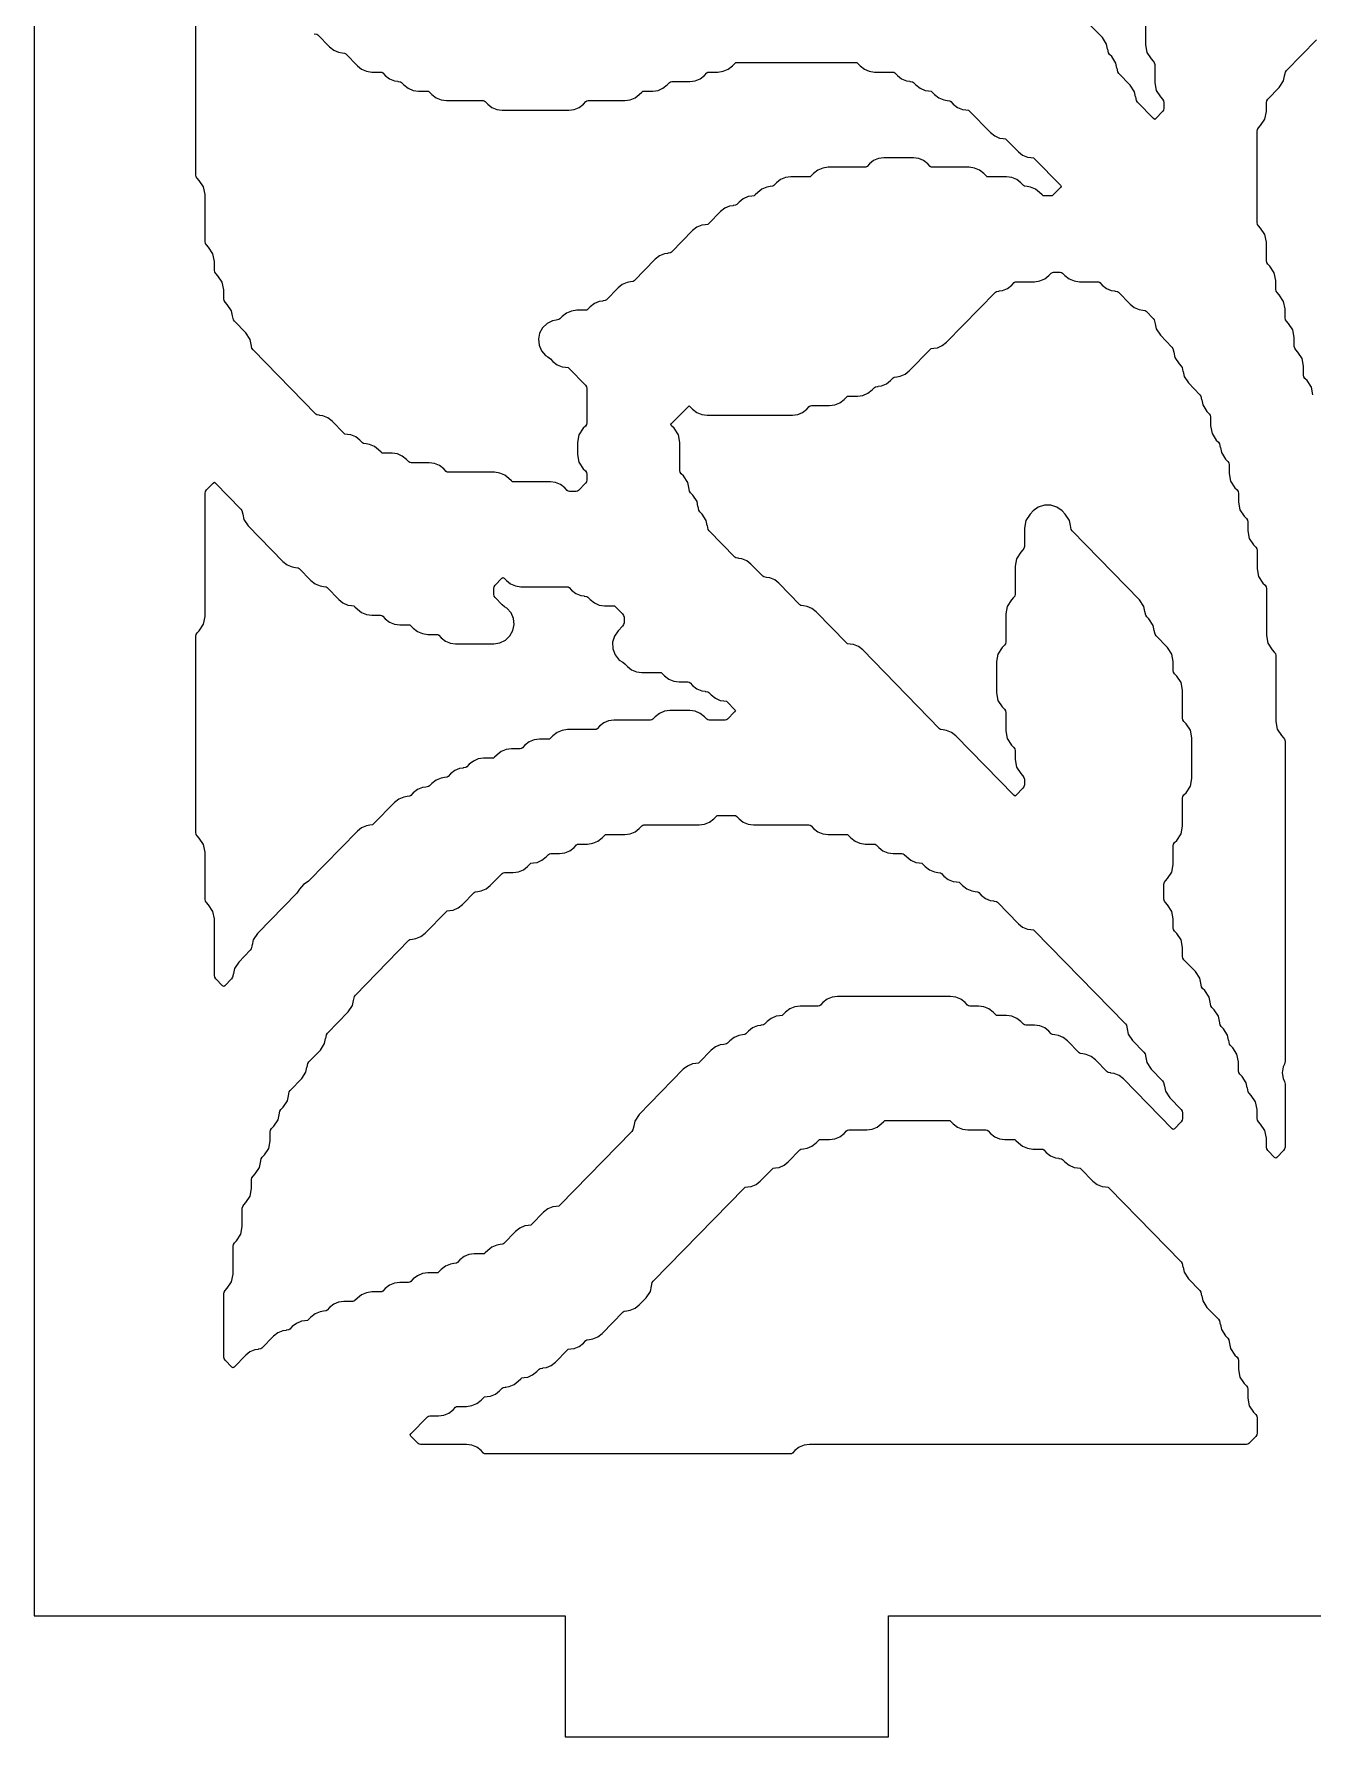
# Model space of a CAD drawing. Header units: millimetres. Extents: x 10 to 410, y 18 to 283.
# Drawn here: x 10 to 41.63, y 157 to 199.13 of the extents above; entities that cross this region are included whole.
import ezdxf

# ---------------------------------------------------------------- set-up
doc = ezdxf.new("R2010")
doc.units = ezdxf.units.MM
doc.layers.add('CUT', color=1, linetype='Continuous')

msp = doc.modelspace()

# ---------------------------------------------------------------- linework, layer by layer
at = {"layer": 'CUT'}
for points in [[(52.134, 157), (60.134, 157), (60.134, 160), (73.2679, 160), (73.2679, 280), (60.134, 280), (60.134, 283), (52.134, 283), (52.134, 280), (31.134, 280), (31.134, 283), (23.134, 283), (23.134, 280), (10, 280), (10, 160), (23.134, 160), (23.134, 157), (31.134, 157), (31.134, 160), (52.134, 160)], [(26.1771, 189.9083), (26.205, 189.9289), (26.2329, 189.9083), (26.2882, 189.8517), (26.3925, 189.77), (26.5146, 189.7186), (26.6459, 189.7011), (28.7578, 189.7011), (28.8891, 189.7186), (29.0112, 189.77), (29.1155, 189.8517), (29.1754, 189.913), (29.2005, 189.9326), (29.232, 189.9368), (29.679, 189.9368), (29.8103, 189.9544), (29.9324, 190.0058), (30.0367, 190.0875), (30.0966, 190.1488), (30.1216, 190.1684), (30.1531, 190.1726), (30.3698, 190.1726), (30.5011, 190.1902), (30.6232, 190.2416), (30.7275, 190.3233), (30.7874, 190.3846), (30.8124, 190.4042), (30.8769, 190.4128), (30.8767, 190.4146), (30.9617, 190.426), (31.0838, 190.4774), (31.1881, 190.5591), (31.248, 190.6204), (31.273, 190.64), (31.3375, 190.6486), (31.3372, 190.6504), (31.4223, 190.6618), (31.5443, 190.7132), (31.6486, 190.7949), (32.1691, 191.3278), (32.1941, 191.3474), (32.2586, 191.356), (32.2584, 191.3578), (32.3434, 191.3691), (32.4655, 191.4205), (32.5698, 191.5022), (33.7811, 192.7425), (33.8061, 192.7621), (33.8706, 192.7707), (33.8703, 192.7725), (33.9554, 192.7839), (34.0775, 192.8353), (34.1818, 192.917), (34.2417, 192.9783), (34.2667, 192.9979), (34.2982, 193.0021), (34.7452, 193.0021), (34.8765, 193.0197), (34.9986, 193.0711), (35.1029, 193.1528), (35.1628, 193.2141), (35.1878, 193.2337), (35.2193, 193.2379), (35.3831, 193.2379), (35.4146, 193.2337), (35.4396, 193.2141), (35.4995, 193.1528), (35.6038, 193.0711), (35.7259, 193.0197), (35.8572, 193.0021), (36.3042, 193.0021), (36.3357, 192.9979), (36.3607, 192.9783), (36.4206, 192.917), (36.5249, 192.8353), (36.647, 192.7839), (36.732, 192.7725), (36.7318, 192.7707), (36.7963, 192.7621), (36.8213, 192.7425), (37.1115, 192.4454), (37.2158, 192.3637), (37.3379, 192.3123), (37.4229, 192.3009), (37.4226, 192.2991), (37.4871, 192.2905), (37.5121, 192.2709), (37.6853, 192.0936), (37.7104, 192.0554), (37.7285, 191.9629), (37.7316, 191.9635), (37.7561, 191.8382), (37.8615, 191.6775), (38.1458, 191.3863), (38.1709, 191.348), (38.189, 191.2555), (38.1921, 191.2561), (38.2167, 191.1308), (38.322, 190.9701), (38.3761, 190.9147), (38.4012, 190.8764), (38.4193, 190.7839), (38.4224, 190.7845), (38.4469, 190.6593), (38.5523, 190.4985), (38.8367, 190.2073), (38.8618, 190.169), (38.8799, 190.0765), (38.883, 190.0771), (38.9075, 189.9519), (39.0129, 189.7911), (39.067, 189.7358), (39.0921, 189.6975), (39.1009, 189.6526), (39.1009, 189.4331), (39.1378, 189.2445), (39.2432, 189.0838), (39.2973, 189.0284), (39.3223, 188.9901), (39.3405, 188.8976), (39.3436, 188.8982), (39.3681, 188.7729), (39.4734, 188.6122), (39.5275, 188.5568), (39.5526, 188.5185), (39.5614, 188.4736), (39.5614, 188.2542), (39.5984, 188.0656), (39.7037, 187.9048), (39.7578, 187.8494), (39.7829, 187.8112), (39.7917, 187.7662), (39.7917, 187.5468), (39.8286, 187.3582), (39.934, 187.1975), (39.9881, 187.1421), (40.0132, 187.1038), (40.022, 187.0589), (40.022, 186.8394), (40.0589, 186.6508), (40.1643, 186.4901), (40.2184, 186.4347), (40.2435, 186.3964), (40.2523, 186.3515), (40.2523, 185.8963), (40.2892, 185.7077), (40.3946, 185.5469), (40.4487, 185.4915), (40.4738, 185.4533), (40.4826, 185.4083), (40.4826, 184.2458), (40.5195, 184.0572), (40.6249, 183.8964), (40.679, 183.841), (40.704, 183.8027), (40.7128, 183.7578), (40.7128, 182.1237), (40.7498, 181.935), (40.8551, 181.7743), (40.9092, 181.7189), (40.9343, 181.6806), (40.9431, 181.6357), (40.9431, 173.7159), (40.9295, 173.6464), (40.8962, 173.5746), (40.8753, 173.4316), (40.8962, 173.2886), (40.9295, 173.2168), (40.9431, 173.1473), (40.9431, 171.5938), (40.9343, 171.5488), (40.9092, 171.5106), (40.7408, 171.3381), (40.7128, 171.3174), (40.6849, 171.3381), (40.5164, 171.5106), (40.4914, 171.5488), (40.4826, 171.5938), (40.4826, 171.8132), (40.4456, 172.0018), (40.3403, 172.1625), (40.2862, 172.2179), (40.2611, 172.2562), (40.2523, 172.3011), (40.2523, 172.5206), (40.2153, 172.7092), (40.11, 172.8699), (40.0559, 172.9253), (40.0308, 172.9636), (40.0127, 173.0561), (40.0096, 173.0555), (39.9851, 173.1807), (39.8797, 173.3415), (39.8256, 173.3969), (39.8005, 173.4352), (39.7917, 173.4801), (39.7917, 173.6995), (39.7548, 173.8881), (39.6494, 174.0489), (39.5953, 174.1042), (39.5702, 174.1425), (39.5521, 174.235), (39.549, 174.2344), (39.5245, 174.3597), (39.4191, 174.5204), (39.365, 174.5758), (39.3399, 174.6141), (39.3218, 174.7066), (39.3187, 174.706), (39.2942, 174.8313), (39.1888, 174.992), (39.1347, 175.0474), (39.1097, 175.0857), (39.0915, 175.1782), (39.0885, 175.1776), (39.0639, 175.3028), (38.9586, 175.4636), (38.9045, 175.519), (38.8794, 175.5573), (38.8613, 175.6498), (38.8582, 175.6492), (38.8336, 175.7744), (38.7283, 175.9352), (38.4439, 176.2264), (38.4188, 176.2646), (38.41, 176.3096), (38.41, 176.529), (38.3731, 176.7176), (38.2677, 176.8783), (38.2136, 176.9337), (38.1885, 176.972), (38.1797, 177.0169), (38.1797, 177.2363), (38.1428, 177.425), (38.0374, 177.5857), (37.9833, 177.6411), (37.9582, 177.6794), (37.9494, 177.7243), (37.9494, 178.0989), (37.9582, 178.1438), (37.9833, 178.1821), (38.0374, 178.2375), (38.1428, 178.3982), (38.1797, 178.5868), (38.1797, 179.042), (38.1885, 179.0869), (38.2136, 179.1252), (38.2677, 179.1806), (38.3731, 179.3414), (38.41, 179.53), (38.41, 180.221), (38.4188, 180.2659), (38.4439, 180.3042), (38.498, 180.3596), (38.6034, 180.5203), (38.6403, 180.7089), (38.6403, 181.7163), (38.6034, 181.905), (38.498, 182.0657), (38.4439, 182.1211), (38.4188, 182.1594), (38.41, 182.2043), (38.41, 182.8953), (38.3731, 183.0839), (38.2677, 183.2446), (38.2136, 183.3), (38.1885, 183.3383), (38.1797, 183.3832), (38.1797, 183.6027), (38.1428, 183.7913), (38.0374, 183.952), (37.753, 184.2432), (37.728, 184.2815), (37.7098, 184.374), (37.7068, 184.3734), (37.6822, 184.4986), (37.5769, 184.6594), (37.5228, 184.7148), (37.4977, 184.7531), (37.4796, 184.8456), (37.4765, 184.845), (37.4519, 184.9702), (37.3466, 185.131), (35.6805, 186.8369), (35.6554, 186.8752), (35.6373, 186.9677), (35.6342, 186.9671), (35.6097, 187.0923), (35.5043, 187.2531), (35.4286, 187.3306), (35.3011, 187.4251), (35.1503, 187.4749), (34.9915, 187.4749), (34.8408, 187.4251), (34.7132, 187.3306), (34.6375, 187.2531), (34.5321, 187.0923), (34.4952, 186.9037), (34.4952, 186.4485), (34.4864, 186.4036), (34.4613, 186.3653), (34.4072, 186.3099), (34.3019, 186.1492), (34.2649, 185.9606), (34.2649, 185.2696), (34.2561, 185.2246), (34.231, 185.1864), (34.1769, 185.131), (34.0716, 184.9702), (34.0346, 184.7816), (34.0346, 184.0906), (34.0258, 184.0457), (34.0007, 184.0074), (33.9466, 183.952), (33.8413, 183.7913), (33.8043, 183.6027), (33.8043, 182.831), (33.8413, 182.6424), (33.9466, 182.4817), (34.0007, 182.4263), (34.0258, 182.388), (34.0346, 182.3431), (34.0346, 181.8879), (34.0716, 181.6993), (34.1769, 181.5385), (34.231, 181.4831), (34.2561, 181.4448), (34.2649, 181.3999), (34.2649, 181.1805), (34.3019, 180.9919), (34.4072, 180.8311), (34.4613, 180.7758), (34.4864, 180.7375), (34.4952, 180.6926), (34.4952, 180.5538), (34.4864, 180.5088), (34.4613, 180.4706), (34.2928, 180.2981), (34.2649, 180.2774), (34.237, 180.2981), (32.8001, 181.7694), (32.6958, 181.851), (32.5737, 181.9024), (32.4887, 181.9138), (32.4889, 181.9156), (32.4244, 181.9242), (32.3994, 181.9438), (30.4972, 183.8915), (30.3929, 183.9731), (30.2708, 184.0246), (30.1858, 184.0359), (30.1861, 184.0377), (30.1216, 184.0463), (30.0966, 184.0659), (29.3458, 184.8346), (29.2415, 184.9163), (29.1194, 184.9677), (29.0344, 184.9791), (29.0346, 184.9809), (28.9702, 184.9895), (28.9452, 185.0091), (28.4247, 185.542), (28.3204, 185.6237), (28.1983, 185.6751), (28.1133, 185.6864), (28.1135, 185.6882), (28.049, 185.6968), (28.024, 185.7164), (27.7338, 186.0136), (27.6295, 186.0952), (27.5074, 186.1467), (27.4224, 186.158), (27.4227, 186.1598), (27.3582, 186.1684), (27.3332, 186.188), (26.6995, 186.8369), (26.6744, 186.8752), (26.6563, 186.9677), (26.6532, 186.9671), (26.6286, 187.0923), (26.5233, 187.2531), (26.4692, 187.3085), (26.4441, 187.3467), (26.426, 187.4393), (26.4229, 187.4386), (26.3984, 187.5639), (26.293, 187.7246), (26.2389, 187.78), (26.2138, 187.8183), (26.1957, 187.9108), (26.1926, 187.9102), (26.1681, 188.0355), (26.0627, 188.1962), (26.0086, 188.2516), (25.9835, 188.2899), (25.9747, 188.3348), (25.9747, 189.0258), (25.9378, 189.2144), (25.8324, 189.3752), (25.7715, 189.4375), (25.7518, 189.4653), (25.7715, 189.493)], [(14.0339, 184.3126), (14.088, 184.368), (14.1933, 184.5287), (14.2303, 184.7173), (14.2303, 187.7662), (14.2391, 187.8112), (14.2642, 187.8494), (14.4327, 188.0219), (14.4606, 188.0426), (14.4885, 188.0219), (15.1175, 187.3779), (15.1426, 187.3396), (15.1607, 187.2471), (15.1638, 187.2477), (15.1884, 187.1224), (15.2937, 186.9617), (16.1557, 186.0791), (16.26, 185.9974), (16.3821, 185.946), (16.4671, 185.9346), (16.4669, 185.9328), (16.5313, 185.9242), (16.5564, 185.9046), (16.8466, 185.6075), (16.9509, 185.5258), (17.0729, 185.4744), (17.158, 185.463), (17.1577, 185.4612), (17.2222, 185.4526), (17.2472, 185.433), (17.5374, 185.1359), (17.6417, 185.0542), (17.7638, 185.0028), (17.8488, 184.9915), (17.8486, 184.9897), (17.913, 184.9811), (17.9381, 184.9615), (17.998, 184.9001), (18.1023, 184.8184), (18.2244, 184.767), (18.3557, 184.7495), (18.5724, 184.7495), (18.6039, 184.7453), (18.6289, 184.7257), (18.6888, 184.6643), (18.7931, 184.5827), (18.9152, 184.5312), (19.0465, 184.5137), (19.2632, 184.5137), (19.2947, 184.5095), (19.3198, 184.4899), (19.3797, 184.4285), (19.484, 184.3469), (19.6061, 184.2954), (19.7374, 184.2779), (19.9541, 184.2779), (19.9856, 184.2737), (20.0106, 184.2541), (20.0705, 184.1928), (20.1748, 184.1111), (20.2969, 184.0597), (20.4282, 184.0421), (21.3747, 184.0421), (21.5248, 184.0651), (21.661, 184.1322), (21.7708, 184.2369), (21.8441, 184.3699), (21.8742, 184.5187), (21.8582, 184.6696), (21.7977, 184.8088), (21.6981, 184.9234), (21.6392, 184.9597), (21.5761, 185.0091), (21.4029, 185.1864), (21.3779, 185.2246), (21.3691, 185.2696), (21.3691, 185.4083), (21.3779, 185.4533), (21.4029, 185.4915), (21.5714, 185.6641), (21.5993, 185.6847), (21.6273, 185.6641), (21.6825, 185.6075), (21.7868, 185.5258), (21.9089, 185.4744), (22.0402, 185.4568), (23.1781, 185.4568), (23.2096, 185.4526), (23.2346, 185.433), (23.2945, 185.3717), (23.3988, 185.29), (23.5209, 185.2386), (23.6059, 185.2272), (23.6057, 185.2255), (23.6701, 185.2168), (23.6951, 185.1973), (23.755, 185.1359), (23.8593, 185.0542), (23.9814, 185.0028), (24.1127, 184.9853), (24.3295, 184.9853), (24.361, 184.9811), (24.386, 184.9615), (24.5591, 184.7842), (24.5842, 184.7459), (24.593, 184.701), (24.593, 184.5622), (24.5842, 184.5173), (24.5591, 184.479), (24.45, 184.3672), (24.3573, 184.235), (24.3116, 184.0802), (24.3176, 183.9189), (24.3747, 183.7679), (24.4769, 183.6429), (24.5603, 183.5906), (24.6163, 183.5467), (24.6762, 183.4854), (24.7805, 183.4037), (24.9026, 183.3523), (25.0339, 183.3347), (25.4809, 183.3347), (25.5124, 183.3305), (25.5374, 183.3109), (25.5973, 183.2496), (25.7016, 183.1679), (25.8237, 183.1165), (25.955, 183.0989), (26.1717, 183.0989), (26.2032, 183.0947), (26.2282, 183.0751), (26.2882, 183.0138), (26.3925, 182.9321), (26.5146, 182.8807), (26.5996, 182.8693), (26.5993, 182.8676), (26.6638, 182.8589), (26.6888, 182.8394), (26.7487, 182.778), (26.853, 182.6963), (26.9751, 182.6449), (27.0601, 182.6336), (27.0599, 182.6318), (27.1244, 182.6232), (27.1494, 182.6036), (27.3293, 182.4193), (27.3491, 182.3916), (27.3293, 182.3639), (27.1494, 182.1796), (27.1244, 182.16), (27.0929, 182.1558), (26.6988, 182.1558), (26.6673, 182.16), (26.6423, 182.1796), (26.5824, 182.2409), (26.4781, 182.3226), (26.356, 182.374), (26.2247, 182.3916), (25.7247, 182.3916), (25.5934, 182.374), (25.4713, 182.3226), (25.367, 182.2409), (25.3071, 182.1796), (25.2821, 182.16), (25.2506, 182.1558), (24.343, 182.1558), (24.2117, 182.1382), (24.0896, 182.0868), (23.9853, 182.0051), (23.9254, 181.9438), (23.9004, 181.9242), (23.8689, 181.92), (23.1916, 181.92), (23.0603, 181.9024), (22.9382, 181.851), (22.8339, 181.7694), (22.774, 181.708), (22.749, 181.6884), (22.7175, 181.6842), (22.5008, 181.6842), (22.3695, 181.6667), (22.2474, 181.6152), (22.1431, 181.5336), (22.0832, 181.4722), (22.0581, 181.4526), (22.0266, 181.4484), (21.8099, 181.4484), (21.6786, 181.4309), (21.5565, 181.3795), (21.4522, 181.2978), (21.3923, 181.2364), (21.3673, 181.2168), (21.3358, 181.2126), (21.1191, 181.2126), (20.9878, 181.1951), (20.8657, 181.1437), (20.7614, 181.062), (20.7015, 181.0006), (20.6764, 180.9811), (20.612, 180.9724), (20.6122, 180.9707), (20.5272, 180.9593), (20.4051, 180.9079), (20.3008, 180.8262), (20.2409, 180.7649), (20.2159, 180.7453), (20.1514, 180.7366), (20.1516, 180.7349), (20.0666, 180.7235), (19.9445, 180.6721), (19.8402, 180.5904), (19.7803, 180.5291), (19.7553, 180.5095), (19.6908, 180.5009), (19.6911, 180.4991), (19.6061, 180.4877), (19.484, 180.4363), (19.3797, 180.3546), (19.3198, 180.2933), (19.2947, 180.2737), (19.2303, 180.2651), (19.2305, 180.2633), (19.1455, 180.2519), (19.0234, 180.2005), (18.9191, 180.1188), (18.3986, 179.5859), (18.3736, 179.5663), (18.3091, 179.5577), (18.3094, 179.5559), (18.2244, 179.5446), (18.1023, 179.4931), (17.998, 179.4115), (16.7866, 178.1712), (16.7321, 178.1284), (16.6623, 178.086), (16.5641, 177.9759), (16.4992, 177.8769), (15.524, 176.8783), (15.4186, 176.7176), (15.3941, 176.5923), (15.391, 176.5929), (15.3729, 176.5004), (15.3478, 176.4621), (15.0634, 176.171), (14.9581, 176.0102), (14.9335, 175.885), (14.9305, 175.8856), (14.9123, 175.7931), (14.8872, 175.7548), (14.7188, 175.5823), (14.6908, 175.5616), (14.6629, 175.5823), (14.4945, 175.7548), (14.4694, 175.7931), (14.4606, 175.838), (14.4606, 177.2363), (14.4236, 177.425), (14.3183, 177.5857), (14.2642, 177.6411), (14.2391, 177.6794), (14.2303, 177.7243), (14.2303, 178.8869), (14.1933, 179.0755), (14.088, 179.2362), (14.0339, 179.2916), (14.0088, 179.3299), (14, 179.3748), (14, 184.2294), (14.0088, 184.2743)], [(14.7247, 166.3232), (14.6996, 166.3615), (14.6908, 166.4064), (14.6908, 167.9599), (14.6996, 168.0048), (14.7247, 168.0431), (14.7788, 168.0985), (14.8842, 168.2593), (14.9211, 168.4479), (14.9211, 169.1389), (14.9299, 169.1838), (14.955, 169.2221), (15.0091, 169.2775), (15.1145, 169.4382), (15.1514, 169.6268), (15.1514, 170.082), (15.1602, 170.1269), (15.1853, 170.1652), (15.2394, 170.2206), (15.3448, 170.3814), (15.3817, 170.57), (15.3817, 170.7894), (15.3905, 170.8343), (15.4156, 170.8726), (15.4697, 170.928), (15.575, 171.0887), (15.5996, 171.214), (15.6027, 171.2134), (15.6208, 171.3059), (15.6459, 171.3442), (15.7, 171.3996), (15.8053, 171.5603), (15.8423, 171.7489), (15.8423, 171.9683), (15.8511, 172.0133), (15.8762, 172.0515), (15.9303, 172.1069), (16.0356, 172.2677), (16.0601, 172.3929), (16.0632, 172.3923), (16.0813, 172.4848), (16.1064, 172.5231), (16.1605, 172.5785), (16.2659, 172.7393), (16.2904, 172.8645), (16.2935, 172.8639), (16.3116, 172.9564), (16.3367, 172.9947), (16.6211, 173.2859), (16.7265, 173.4466), (16.751, 173.5719), (16.7541, 173.5713), (16.7722, 173.6638), (16.7973, 173.7021), (17.0817, 173.9933), (17.187, 174.154), (17.2116, 174.2792), (17.2146, 174.2786), (17.2328, 174.3712), (17.2579, 174.4094), (17.7725, 174.9364), (17.8779, 175.0972), (17.9024, 175.2224), (17.9055, 175.2218), (17.9236, 175.3143), (17.9487, 175.3526), (19.2733, 176.7088), (19.2983, 176.7284), (19.3628, 176.737), (19.3625, 176.7388), (19.4475, 176.7502), (19.5696, 176.8016), (19.6739, 176.8833), (20.1944, 177.4162), (20.2194, 177.4358), (20.2839, 177.4444), (20.2836, 177.4462), (20.3687, 177.4576), (20.4908, 177.509), (20.5951, 177.5906), (20.8853, 177.8878), (20.9103, 177.9074), (20.9747, 177.916), (20.9745, 177.9178), (21.0595, 177.9291), (21.1816, 177.9805), (21.2859, 178.0622), (21.5761, 178.3594), (21.6011, 178.3789), (21.6326, 178.3832), (21.8493, 178.3832), (21.9806, 178.4007), (22.1027, 178.4521), (22.207, 178.5338), (22.2669, 178.5951), (22.292, 178.6147), (22.3564, 178.6234), (22.3562, 178.6251), (22.4412, 178.6365), (22.5633, 178.6879), (22.6676, 178.7696), (22.7275, 178.8309), (22.7525, 178.8505), (22.784, 178.8547), (23.0007, 178.8547), (23.1321, 178.8723), (23.2542, 178.9237), (23.3585, 179.0054), (23.4184, 179.0667), (23.4434, 179.0863), (23.4749, 179.0905), (23.6916, 179.0905), (23.8229, 179.1081), (23.945, 179.1595), (24.0493, 179.2412), (24.1092, 179.3025), (24.1342, 179.3221), (24.1657, 179.3263), (24.6127, 179.3263), (24.744, 179.3439), (24.8661, 179.3953), (24.9704, 179.477), (25.0303, 179.5383), (25.0554, 179.5579), (25.0869, 179.5621), (26.455, 179.5621), (26.5863, 179.5797), (26.7084, 179.6311), (26.8127, 179.7128), (26.8726, 179.7741), (26.8976, 179.7937), (26.9291, 179.7979), (27.3232, 179.7979), (27.3546, 179.7937), (27.3797, 179.7741), (27.4396, 179.7128), (27.5439, 179.6311), (27.666, 179.5797), (27.7973, 179.5621), (29.1654, 179.5621), (29.1969, 179.5579), (29.2219, 179.5383), (29.2818, 179.477), (29.3861, 179.3953), (29.5082, 179.3439), (29.6395, 179.3263), (30.0866, 179.3263), (30.118, 179.3221), (30.1431, 179.3025), (30.203, 179.2412), (30.3073, 179.1595), (30.4294, 179.1081), (30.5607, 179.0905), (30.7774, 179.0905), (30.8089, 179.0863), (30.8339, 179.0667), (30.8938, 179.0054), (30.9981, 178.9237), (31.1202, 178.8723), (31.2515, 178.8547), (31.4683, 178.8547), (31.4997, 178.8505), (31.5248, 178.8309), (31.5847, 178.7696), (31.689, 178.6879), (31.8111, 178.6365), (31.8961, 178.6251), (31.8958, 178.6234), (31.9603, 178.6147), (31.9853, 178.5951), (32.0452, 178.5338), (32.1495, 178.4521), (32.2716, 178.4007), (32.3566, 178.3893), (32.3564, 178.3876), (32.4209, 178.3789), (32.4459, 178.3594), (32.5058, 178.298), (32.6101, 178.2163), (32.7322, 178.1649), (32.8172, 178.1536), (32.817, 178.1518), (32.8814, 178.1432), (32.9065, 178.1236), (32.9664, 178.0622), (33.0707, 177.9805), (33.1928, 177.9291), (33.2778, 177.9178), (33.2775, 177.916), (33.342, 177.9074), (33.367, 177.8878), (33.4269, 177.8264), (33.5312, 177.7448), (33.6533, 177.6933), (33.7383, 177.682), (33.7381, 177.6802), (33.8026, 177.6716), (33.8276, 177.652), (34.3481, 177.1191), (34.4524, 177.0374), (34.5745, 176.986), (34.6595, 176.9746), (34.6592, 176.9728), (34.7237, 176.9642), (34.7487, 176.9446), (36.9944, 174.6452), (37.0195, 174.6069), (37.0376, 174.5144), (37.0407, 174.515), (37.0653, 174.3898), (37.1706, 174.229), (37.455, 173.9379), (37.4801, 173.8996), (37.4982, 173.8071), (37.5013, 173.8077), (37.5258, 173.6824), (37.6312, 173.5217), (37.9156, 173.2305), (37.9406, 173.1922), (37.9588, 173.0997), (37.9619, 173.1003), (37.9864, 172.975), (38.0917, 172.8143), (38.3761, 172.5231), (38.4012, 172.4848), (38.41, 172.4399), (38.41, 172.3011), (38.4012, 172.2562), (38.3761, 172.2179), (38.2076, 172.0454), (38.1797, 172.0247), (38.1518, 172.0454), (36.9452, 173.2809), (36.8409, 173.3626), (36.7188, 173.414), (36.6337, 173.4254), (36.634, 173.4272), (36.5695, 173.4358), (36.5445, 173.4554), (36.2543, 173.7525), (36.15, 173.8342), (36.0279, 173.8856), (35.9429, 173.897), (35.9431, 173.8988), (35.8787, 173.9074), (35.8537, 173.927), (35.5635, 174.2241), (35.4592, 174.3058), (35.3371, 174.3572), (35.252, 174.3685), (35.2523, 174.3703), (35.1878, 174.3789), (35.1628, 174.3985), (35.1029, 174.4599), (34.9986, 174.5416), (34.8765, 174.593), (34.7452, 174.6105), (34.5285, 174.6105), (34.497, 174.6147), (34.472, 174.6343), (34.412, 174.6957), (34.3077, 174.7773), (34.1856, 174.8288), (34.0543, 174.8463), (33.8376, 174.8463), (33.8061, 174.8505), (33.7811, 174.8701), (33.7212, 174.9315), (33.6169, 175.0131), (33.4948, 175.0646), (33.3635, 175.0821), (33.1468, 175.0821), (33.1153, 175.0863), (33.0903, 175.1059), (33.0303, 175.1672), (32.926, 175.2489), (32.804, 175.3003), (32.6726, 175.3179), (29.8698, 175.3179), (29.7385, 175.3003), (29.6164, 175.2489), (29.5121, 175.1672), (29.4522, 175.1059), (29.4272, 175.0863), (29.3957, 175.0821), (28.9487, 175.0821), (28.8174, 175.0646), (28.6953, 175.0131), (28.591, 174.9315), (28.5311, 174.8701), (28.5061, 174.8505), (28.4416, 174.8419), (28.4418, 174.8401), (28.3568, 174.8288), (28.2347, 174.7773), (28.1304, 174.6957), (28.0705, 174.6343), (28.0455, 174.6147), (27.981, 174.6061), (27.9813, 174.6043), (27.8963, 174.593), (27.7742, 174.5416), (27.6699, 174.4599), (27.6099, 174.3985), (27.5849, 174.3789), (27.5205, 174.3703), (27.5207, 174.3685), (27.4357, 174.3572), (27.3136, 174.3058), (27.2093, 174.2241), (27.1494, 174.1627), (27.1244, 174.1432), (27.0599, 174.1345), (27.0601, 174.1328), (26.9751, 174.1214), (26.853, 174.07), (26.7487, 173.9883), (26.4585, 173.6912), (26.4335, 173.6716), (26.369, 173.663), (26.3693, 173.6612), (26.2843, 173.6498), (26.1622, 173.5984), (26.0579, 173.5167), (24.9656, 172.3983), (24.8602, 172.2376), (24.8357, 172.1123), (24.8326, 172.1129), (24.8145, 172.0204), (24.7894, 171.9821), (23.0043, 170.1543), (22.9793, 170.1347), (22.9148, 170.1261), (22.915, 170.1243), (22.83, 170.113), (22.7079, 170.0616), (22.6036, 169.9799), (22.3134, 169.6827), (22.2884, 169.6632), (22.224, 169.6545), (22.2242, 169.6528), (22.1392, 169.6414), (22.0171, 169.59), (21.9128, 169.5083), (21.6226, 169.2112), (21.5976, 169.1916), (21.5331, 169.183), (21.5333, 169.1812), (21.4483, 169.1698), (21.3262, 169.1184), (21.2219, 169.0367), (21.162, 168.9754), (21.137, 168.9558), (21.1055, 168.9516), (20.8888, 168.9516), (20.7575, 168.934), (20.6354, 168.8826), (20.5311, 168.8009), (20.4712, 168.7396), (20.4462, 168.72), (20.3817, 168.7114), (20.3819, 168.7096), (20.2969, 168.6982), (20.1748, 168.6468), (20.0705, 168.5651), (20.0106, 168.5038), (19.9856, 168.4842), (19.9541, 168.48), (19.7374, 168.48), (19.6061, 168.4624), (19.484, 168.411), (19.3797, 168.3294), (19.3198, 168.268), (19.2947, 168.2484), (19.2632, 168.2442), (19.0465, 168.2442), (18.9152, 168.2267), (18.7931, 168.1752), (18.6888, 168.0936), (18.6289, 168.0322), (18.6039, 168.0126), (18.5724, 168.0084), (18.3557, 168.0084), (18.2244, 167.9909), (18.1023, 167.9395), (17.998, 167.8578), (17.9381, 167.7964), (17.913, 167.7768), (17.8815, 167.7726), (17.6648, 167.7726), (17.5335, 167.7551), (17.4114, 167.7037), (17.3071, 167.622), (17.2472, 167.5606), (17.2222, 167.5411), (17.1577, 167.5324), (17.158, 167.5307), (17.0729, 167.5193), (16.9509, 167.4679), (16.8466, 167.3862), (16.7866, 167.3249), (16.7616, 167.3053), (16.6972, 167.2966), (16.6974, 167.2949), (16.6124, 167.2835), (16.4903, 167.2321), (16.386, 167.1504), (16.3261, 167.0891), (16.3011, 167.0695), (16.2366, 167.0609), (16.2368, 167.0591), (16.1518, 167.0477), (16.0297, 166.9963), (15.9254, 166.9146), (15.6352, 166.6175), (15.6102, 166.5979), (15.5457, 166.5893), (15.546, 166.5875), (15.461, 166.5761), (15.3389, 166.5247), (15.2346, 166.443), (14.949, 166.1507), (14.9211, 166.13), (14.8932, 166.1507)], [(19.7338, 164.9194), (19.7589, 164.9389), (19.7903, 164.9432), (20.0071, 164.9432), (20.1384, 164.9607), (20.2605, 165.0121), (20.3648, 165.0938), (20.4247, 165.1551), (20.4497, 165.1747), (20.4812, 165.1789), (20.6979, 165.1789), (20.8292, 165.1965), (20.9513, 165.2479), (21.0556, 165.3296), (21.1155, 165.3909), (21.1405, 165.4105), (21.205, 165.4191), (21.2048, 165.4209), (21.2898, 165.4323), (21.4119, 165.4837), (21.5162, 165.5654), (21.5761, 165.6267), (21.6011, 165.6463), (21.6656, 165.6549), (21.6653, 165.6567), (21.7504, 165.6681), (21.8725, 165.7195), (21.9768, 165.8012), (22.0367, 165.8625), (22.0617, 165.8821), (22.1261, 165.8907), (22.1259, 165.8925), (22.2109, 165.9039), (22.333, 165.9553), (22.4373, 166.037), (22.4972, 166.0983), (22.5222, 166.1179), (22.5867, 166.1265), (22.5865, 166.1283), (22.6715, 166.1397), (22.7936, 166.1911), (22.8979, 166.2728), (23.1881, 166.5699), (23.2131, 166.5895), (23.2776, 166.5981), (23.2773, 166.5999), (23.3623, 166.6112), (23.4844, 166.6627), (23.5887, 166.7443), (23.6486, 166.8057), (23.6737, 166.8253), (23.7381, 166.8339), (23.7379, 166.8357), (23.8229, 166.847), (23.945, 166.8984), (24.0493, 166.9801), (24.5698, 167.513), (24.5948, 167.5326), (24.6593, 167.5412), (24.659, 167.543), (24.744, 167.5544), (24.8661, 167.6058), (24.9704, 167.6875), (25.1416, 167.8627), (25.2469, 168.0235), (25.2715, 168.1487), (25.2746, 168.1481), (25.2927, 168.2406), (25.3178, 168.2789), (27.5635, 170.5783), (27.5885, 170.5979), (27.6529, 170.6065), (27.6527, 170.6083), (27.7377, 170.6197), (27.8598, 170.6711), (27.9641, 170.7528), (28.2543, 171.0499), (28.2793, 171.0695), (28.3438, 171.0781), (28.3436, 171.0799), (28.4286, 171.0912), (28.5507, 171.1427), (28.655, 171.2243), (28.9452, 171.5215), (28.9702, 171.5411), (29.0346, 171.5497), (29.0344, 171.5515), (29.1194, 171.5628), (29.2415, 171.6142), (29.3458, 171.6959), (29.4057, 171.7573), (29.4307, 171.7768), (29.4622, 171.7811), (29.679, 171.7811), (29.8103, 171.7986), (29.9324, 171.85), (30.0367, 171.9317), (30.0966, 171.993), (30.1216, 172.0126), (30.1531, 172.0168), (30.6001, 172.0168), (30.7314, 172.0344), (30.8535, 172.0858), (30.9578, 172.1675), (31.0177, 172.2288), (31.0427, 172.2484), (31.0742, 172.2526), (32.6197, 172.2526), (32.6512, 172.2484), (32.6762, 172.2288), (32.7361, 172.1675), (32.8404, 172.0858), (32.9625, 172.0344), (33.0938, 172.0168), (33.5408, 172.0168), (33.5723, 172.0126), (33.5973, 171.993), (33.6572, 171.9317), (33.7615, 171.85), (33.8836, 171.7986), (34.0149, 171.7811), (34.2316, 171.7811), (34.2631, 171.7768), (34.2882, 171.7573), (34.3481, 171.6959), (34.4524, 171.6142), (34.5745, 171.5628), (34.7058, 171.5453), (34.9225, 171.5453), (34.954, 171.5411), (34.979, 171.5215), (35.0389, 171.4601), (35.1432, 171.3784), (35.2653, 171.327), (35.3503, 171.3157), (35.3501, 171.3139), (35.4146, 171.3053), (35.4396, 171.2857), (35.4995, 171.2243), (35.6038, 171.1427), (35.7259, 171.0912), (35.8109, 171.0799), (35.8107, 171.0781), (35.8751, 171.0695), (35.9001, 171.0499), (36.1903, 170.7528), (36.2946, 170.6711), (36.4167, 170.6197), (36.5017, 170.6083), (36.5015, 170.6065), (36.566, 170.5979), (36.591, 170.5783), (38.3761, 168.7505), (38.4012, 168.7122), (38.4193, 168.6197), (38.4224, 168.6203), (38.4469, 168.495), (38.5523, 168.3343), (38.8367, 168.0431), (38.8618, 168.0048), (38.8799, 167.9123), (38.883, 167.9129), (38.9075, 167.7877), (39.0129, 167.6269), (39.2973, 167.3358), (39.3223, 167.2975), (39.3405, 167.205), (39.3436, 167.2056), (39.3681, 167.0803), (39.4734, 166.9196), (39.5275, 166.8642), (39.5526, 166.8259), (39.5707, 166.7334), (39.5738, 166.734), (39.5984, 166.6087), (39.7037, 166.448), (39.7578, 166.3926), (39.7829, 166.3543), (39.7917, 166.3094), (39.7917, 166.09), (39.8286, 165.9014), (39.934, 165.7406), (39.9881, 165.6852), (40.0132, 165.6469), (40.022, 165.602), (40.022, 165.3826), (40.0589, 165.194), (40.1643, 165.0333), (40.2184, 164.9779), (40.2435, 164.9396), (40.2523, 164.8947), (40.2523, 164.5201), (40.2435, 164.4752), (40.2184, 164.4369), (40.0452, 164.2596), (40.0202, 164.24), (39.9887, 164.2358), (29.179, 164.2358), (29.0477, 164.2182), (28.9256, 164.1668), (28.8213, 164.0851), (28.7614, 164.0238), (28.7363, 164.0042), (28.7049, 164), (21.172, 164), (21.1405, 164.0042), (21.1155, 164.0238), (21.0556, 164.0851), (20.9513, 164.1668), (20.8292, 164.2182), (20.6979, 164.2358), (19.5601, 164.2358), (19.5286, 164.24), (19.5036, 164.2596), (19.3236, 164.4439), (19.3038, 164.4716), (19.3236, 164.4993)]]:
    msp.add_lwpolyline(points, close=True, dxfattribs=at)
for points in [[(16.9274, 199.137), (16.9919, 199.1284), (17.0169, 199.1088), (17.3071, 198.8117), (17.4114, 198.73), (17.5335, 198.6786), (17.6185, 198.6672), (17.6183, 198.6655), (17.6828, 198.6568), (17.7078, 198.6373), (17.998, 198.3401), (18.1023, 198.2584), (18.2244, 198.207), (18.3557, 198.1895), (18.5724, 198.1895), (18.6039, 198.1853), (18.6289, 198.1657), (18.6888, 198.1043), (18.7931, 198.0227), (18.9152, 197.9712), (19.0002, 197.9599), (19, 197.9581), (19.0645, 197.9495), (19.0895, 197.9299), (19.1494, 197.8685), (19.2537, 197.7869), (19.3758, 197.7354), (19.5071, 197.7179), (19.7238, 197.7179), (19.7553, 197.7137), (19.7803, 197.6941), (19.8402, 197.6328), (19.9445, 197.5511), (20.0666, 197.4997), (20.1979, 197.4821), (21.1055, 197.4821), (21.137, 197.4779), (21.162, 197.4583), (21.2219, 197.397), (21.3262, 197.3153), (21.4483, 197.2639), (21.5796, 197.2463), (23.231, 197.2463), (23.3623, 197.2639), (23.4844, 197.3153), (23.5887, 197.397), (23.6486, 197.4583), (23.6737, 197.4779), (23.7052, 197.4821), (24.6127, 197.4821), (24.744, 197.4997), (24.8661, 197.5511), (24.9704, 197.6328), (25.0303, 197.6941), (25.0554, 197.7137), (25.0869, 197.7179), (25.3036, 197.7179), (25.4349, 197.7354), (25.557, 197.7869), (25.6613, 197.8685), (25.7212, 197.9299), (25.7462, 197.9495), (25.7777, 197.9537), (26.2247, 197.9537), (26.356, 197.9712), (26.4781, 198.0227), (26.5824, 198.1043), (26.6423, 198.1657), (26.6673, 198.1853), (26.6988, 198.1895), (26.9156, 198.1895), (27.0469, 198.207), (27.169, 198.2584), (27.2733, 198.3401), (27.3332, 198.4015), (27.3582, 198.4211), (27.3897, 198.4253), (30.3168, 198.4253), (30.3483, 198.4211), (30.3733, 198.4015), (30.4333, 198.3401), (30.5376, 198.2584), (30.6596, 198.207), (30.791, 198.1895), (31.238, 198.1895), (31.2695, 198.1853), (31.2945, 198.1657), (31.3544, 198.1043), (31.4587, 198.0227), (31.5808, 197.9712), (31.6658, 197.9599), (31.6656, 197.9581), (31.73, 197.9495), (31.755, 197.9299), (31.815, 197.8685), (31.9193, 197.7869), (32.0413, 197.7354), (32.1264, 197.7241), (32.1261, 197.7223), (32.1906, 197.7137), (32.2156, 197.6941), (32.2755, 197.6328), (32.3798, 197.5511), (32.5019, 197.4997), (32.5869, 197.4883), (32.5867, 197.4865), (32.6512, 197.4779), (32.6762, 197.4583), (32.7361, 197.397), (32.8404, 197.3153), (32.9625, 197.2639), (33.0475, 197.2525), (33.0473, 197.2507), (33.1117, 197.2421), (33.1367, 197.2225), (33.6572, 196.6896), (33.7615, 196.6079), (33.8836, 196.5565), (33.9686, 196.5451), (33.9684, 196.5434), (34.0329, 196.5347), (34.0579, 196.5151), (34.3481, 196.218), (34.4524, 196.1363), (34.5745, 196.0849), (34.6595, 196.0736), (34.6592, 196.0718), (34.7237, 196.0632), (34.7487, 196.0436), (35.3893, 195.3877), (35.409, 195.36), (35.3893, 195.3323), (35.2093, 195.148), (35.1843, 195.1284), (35.1528, 195.1242), (34.989, 195.1242), (34.9575, 195.1284), (34.9325, 195.148), (34.8726, 195.2094), (34.7683, 195.291), (34.6462, 195.3424), (34.5612, 195.3538), (34.5614, 195.3556), (34.497, 195.3642), (34.472, 195.3838), (34.412, 195.4451), (34.3077, 195.5268), (34.1856, 195.5782), (34.0543, 195.5958), (33.6073, 195.5958), (33.5758, 195.6), (33.5508, 195.6196), (33.4909, 195.6809), (33.3866, 195.7626), (33.2645, 195.814), (33.1332, 195.8316), (32.2256, 195.8316), (32.1941, 195.8358), (32.1691, 195.8554), (32.1092, 195.9167), (32.0049, 195.9984), (31.8828, 196.0498), (31.7515, 196.0674), (31.0212, 196.0674), (30.8899, 196.0498), (30.7678, 195.9984), (30.6635, 195.9167), (30.6036, 195.8554), (30.5786, 195.8358), (30.5471, 195.8316), (29.6395, 195.8316), (29.5082, 195.814), (29.3861, 195.7626), (29.2818, 195.6809), (29.2219, 195.6196), (29.1969, 195.6), (29.1654, 195.5958), (28.7184, 195.5958), (28.5871, 195.5782), (28.465, 195.5268), (28.3607, 195.4451), (28.3008, 195.3838), (28.2758, 195.3642), (28.2113, 195.3556), (28.2116, 195.3538), (28.1265, 195.3424), (28.0044, 195.291), (27.9001, 195.2094), (27.8402, 195.148), (27.8152, 195.1284), (27.7507, 195.1198), (27.751, 195.118), (27.666, 195.1067), (27.5439, 195.0552), (27.4396, 194.9736), (27.3797, 194.9122), (27.3546, 194.8926), (27.2902, 194.884), (27.2904, 194.8822), (27.2054, 194.8709), (27.0833, 194.8195), (26.979, 194.7378), (26.6888, 194.4406), (26.6638, 194.4211), (26.5993, 194.4124), (26.5996, 194.4107), (26.5146, 194.3993), (26.3925, 194.3479), (26.2882, 194.2662), (25.7677, 193.7333), (25.7427, 193.7137), (25.6782, 193.7051), (25.6784, 193.7033), (25.5934, 193.6919), (25.4713, 193.6405), (25.367, 193.5588), (24.8465, 193.0259), (24.8215, 193.0063), (24.7571, 192.9977), (24.7573, 192.9959), (24.6723, 192.9846), (24.5502, 192.9331), (24.4459, 192.8515), (24.1557, 192.5543), (24.1307, 192.5347), (24.0662, 192.5261), (24.0665, 192.5243), (23.9814, 192.513), (23.8593, 192.4616), (23.755, 192.3799), (23.6951, 192.3185), (23.6701, 192.2989), (23.6386, 192.2947), (23.4219, 192.2947), (23.2906, 192.2772), (23.1685, 192.2258), (23.0642, 192.1441), (23.0043, 192.0827), (22.9793, 192.0632), (22.9148, 192.0545), (22.9154, 192.0497), (22.8253, 192.0359), (22.6891, 191.9689), (22.5793, 191.8641), (22.506, 191.7312), (22.4759, 191.5824), (22.4919, 191.4314), (22.5524, 191.2922), (22.652, 191.1776), (22.7109, 191.1414), (22.774, 191.092), (22.8339, 191.0306), (22.9382, 190.949), (23.0603, 190.8976), (23.1453, 190.8862), (23.1451, 190.8844), (23.2096, 190.8758), (23.2346, 190.8562), (23.638, 190.4431), (23.6631, 190.4048), (23.6719, 190.3599), (23.6719, 189.5138), (23.6631, 189.4688), (23.638, 189.4306), (23.5839, 189.3752), (23.4785, 189.2144), (23.4416, 189.0258), (23.4416, 188.7258), (23.4785, 188.5372), (23.5839, 188.3764), (23.638, 188.321), (23.6631, 188.2827), (23.6719, 188.2378), (23.6719, 188.099), (23.6631, 188.0541), (23.638, 188.0158), (23.4649, 187.8385), (23.4398, 187.8189), (23.4083, 187.8147), (23.2446, 187.8147), (23.2131, 187.8189), (23.1881, 187.8385), (23.1282, 187.8999), (23.0239, 187.9816), (22.9018, 188.033), (22.7705, 188.0505), (21.8629, 188.0505), (21.8314, 188.0547), (21.8064, 188.0743), (21.7465, 188.1357), (21.6422, 188.2173), (21.5201, 188.2688), (21.3888, 188.2863), (20.2509, 188.2863), (20.2194, 188.2905), (20.1944, 188.3101), (20.1345, 188.3715), (20.0302, 188.4531), (19.9081, 188.5046), (19.7768, 188.5221), (19.3298, 188.5221), (19.2983, 188.5263), (19.2733, 188.5459), (19.2134, 188.6072), (19.1091, 188.6889), (18.987, 188.7403), (18.8557, 188.7579), (18.6389, 188.7579), (18.6074, 188.7621), (18.5824, 188.7817), (18.5225, 188.843), (18.4182, 188.9247), (18.2961, 188.9761), (18.2111, 188.9875), (18.2113, 188.9893), (18.1469, 188.9979), (18.1219, 189.0175), (18.0619, 189.0788), (17.9576, 189.1605), (17.8355, 189.2119), (17.7505, 189.2233), (17.7508, 189.2251), (17.6863, 189.2337), (17.6613, 189.2533), (17.3711, 189.5504), (17.2668, 189.6321), (17.1447, 189.6835), (17.0597, 189.6949), (17.0599, 189.6966), (16.9955, 189.7053), (16.9704, 189.7249), (15.4156, 191.3169), (15.3905, 191.3552), (15.3724, 191.4477), (15.3693, 191.4471), (15.3448, 191.5723), (15.2394, 191.7331), (14.955, 192.0242), (14.9299, 192.0625), (14.9118, 192.155), (14.9087, 192.1544), (14.8842, 192.2797), (14.7788, 192.4404), (14.7247, 192.4958), (14.6996, 192.5341), (14.6908, 192.579), (14.6908, 192.7985), (14.6539, 192.9871), (14.5486, 193.1478), (14.4945, 193.2032), (14.4694, 193.2415), (14.4606, 193.2864), (14.4606, 193.5058), (14.4236, 193.6944), (14.3183, 193.8552), (14.2642, 193.9106), (14.2391, 193.9488), (14.2303, 193.9938), (14.2303, 195.1563), (14.1933, 195.345), (14.088, 195.5057), (14.0339, 195.5611), (14.0088, 195.5994), (14, 195.6443), (14, 200.2631)], [(37.4889, 200.2631), (37.4889, 198.8647), (37.5258, 198.6761), (37.6312, 198.5154), (37.6853, 198.46), (37.7104, 198.4217), (37.7192, 198.3768), (37.7192, 197.9215), (37.7561, 197.7329), (37.8615, 197.5722), (37.9156, 197.5168), (37.9406, 197.4785), (37.9494, 197.4336), (37.9494, 197.2948), (37.9406, 197.2499), (37.9156, 197.2116), (37.7471, 197.0391), (37.7192, 197.0184), (37.6913, 197.0391), (37.2925, 197.4474), (37.2674, 197.4857), (37.2493, 197.5782), (37.2462, 197.5776), (37.2217, 197.7028), (37.1163, 197.8636), (36.8319, 198.1548), (36.8068, 198.1931), (36.7887, 198.2856), (36.7856, 198.285), (36.7611, 198.4102), (36.6557, 198.571), (36.6016, 198.6264), (36.5765, 198.6646), (36.5584, 198.7571), (36.5553, 198.7565), (36.5308, 198.8818), (36.4255, 199.0425), (36.1411, 199.3337)], [(41.634, 190.2048), (41.597, 190.3934), (41.4917, 190.5541), (41.4376, 190.6095), (41.4125, 190.6478), (41.4037, 190.6927), (41.4037, 190.9121), (41.3668, 191.1007), (41.2614, 191.2615), (41.2073, 191.3169), (41.1822, 191.3552), (41.1734, 191.4001), (41.1734, 191.6195), (41.1365, 191.8081), (41.0311, 191.9689), (40.977, 192.0242), (40.9519, 192.0625), (40.9431, 192.1074), (40.9431, 192.3269), (40.9062, 192.5155), (40.8008, 192.6762), (40.7467, 192.7316), (40.7216, 192.7699), (40.7128, 192.8148), (40.7128, 193.0342), (40.6759, 193.2228), (40.5705, 193.3836), (40.5164, 193.439), (40.4914, 193.4773), (40.4826, 193.5222), (40.4826, 193.9774), (40.4456, 194.166), (40.3403, 194.3267), (40.2862, 194.3821), (40.2611, 194.4204), (40.2523, 194.4653), (40.2523, 196.7262), (40.2611, 196.7712), (40.2862, 196.8094), (40.3403, 196.8648), (40.4456, 197.0256), (40.4826, 197.2142), (40.4826, 197.4336), (40.4914, 197.4785), (40.5164, 197.5168), (40.8008, 197.808), (40.9062, 197.9687), (40.9307, 198.094), (40.9338, 198.0934), (40.9519, 198.1859), (40.977, 198.2242), (41.722, 198.9869)]]:
    msp.add_lwpolyline(points, dxfattribs=at)

doc.saveas('drawing.dxf')
